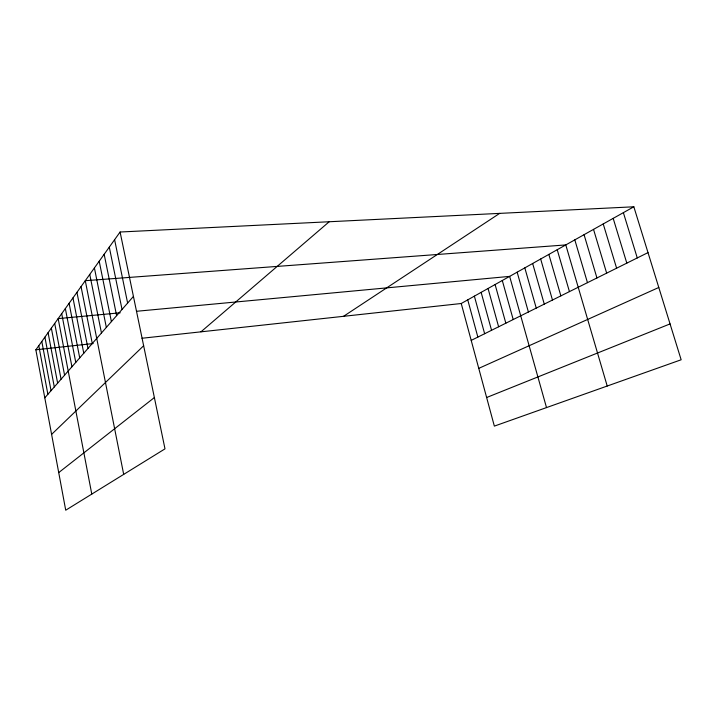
<?xml version="1.0" encoding="UTF-8"?>
<svg xmlns="http://www.w3.org/2000/svg" width="717" height="717" viewBox="0 0 717 717"><rect width="100%" height="100%" fill="white"/><g stroke="black" fill="none" stroke-linecap="round" stroke-linejoin="round"><path stroke-width="1.08" d="M120.097 232.012L164.991 448.86L65.722 510.208L35.85 349.797L120.097 232.012L633.837 206.792L681.15 359.773L494.354 426.113L461.237 303.506L633.837 206.792M44.795 397.827L133.434 296.417M51.597 434.394L143.642 345.746M200.957 331.837L329.211 221.741M58.713 472.602L154.37 397.568M343.56 316.314L499.686 213.37M471.203 340.396L648.007 252.608M478.759 368.368L658.789 287.481M486.628 397.514L670.063 323.914M35.85 349.797L93.165 343.56M141.975 338.254L461.237 303.506M120.223 312.809L58.158 318.608L91.785 494.103M136.454 311.286L509.644 276.386L546.506 407.588M623.378 212.653L637.27 257.941M613.178 218.362L626.81 263.13M603.23 223.937L616.611 268.203M593.524 229.377L606.654 273.141M584.059 234.683L596.947 277.963M574.81 239.863L587.465 282.668M607.218 386.033L565.785 244.927L85.278 280.697L123.691 474.385M557.217 249.722L569.441 291.613M548.846 254.41L560.864 295.879M540.663 258.998L552.475 300.038M532.65 263.489L544.275 304.107M524.817 267.88L536.253 308.095M517.154 272.173L528.402 311.994M502.294 280.499L513.202 319.54M495.097 284.532L505.835 323.197M488.053 288.485L498.62 326.782M481.143 292.357L491.557 330.286M474.376 296.148L484.638 333.719M467.744 299.867L477.854 337.089M114.603 239.693L127.626 303.058M109.289 247.114L122.033 309.466M104.162 254.284L116.62 315.65M99.206 261.221L111.395 321.628M94.411 267.925L106.34 327.409M89.768 274.414L101.456 333.002M81.048 286.603L92.278 343.506M76.952 292.339L87.958 348.435M72.973 297.896L83.772 353.23M69.11 303.3L79.712 357.873M65.355 308.552L75.769 362.39M61.707 313.652L71.933 366.781M54.707 323.43L64.584 375.188M51.355 328.126L61.062 379.212M48.084 332.688L57.629 383.138M44.911 337.133L54.295 386.956M41.81 341.471L51.041 390.675M38.79 345.693L47.878 394.296"/></g></svg>
